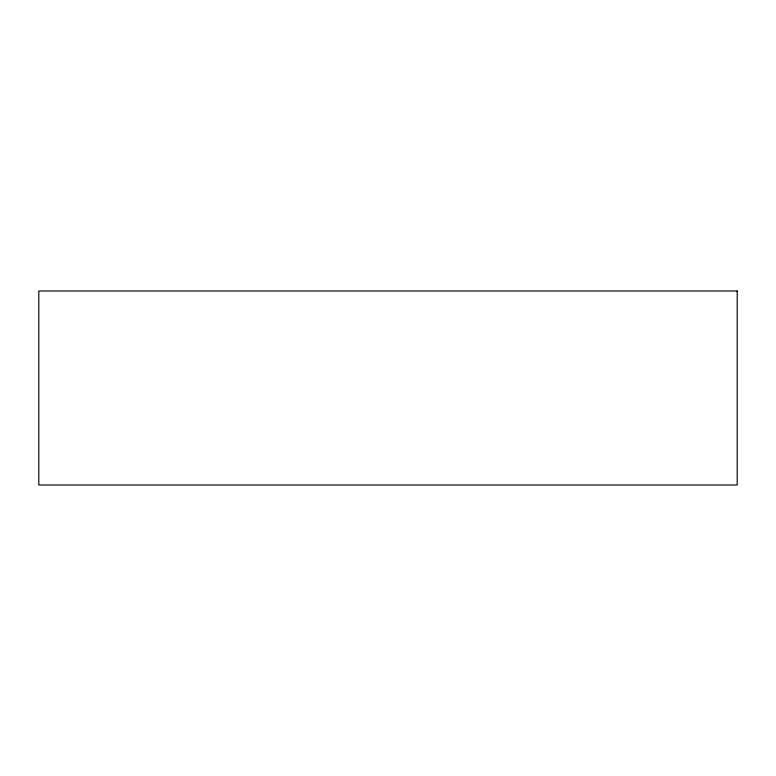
<?xml version="1.0" encoding="UTF-8"?>
<svg xmlns="http://www.w3.org/2000/svg" width="776" height="776" viewBox="0 0 776 776"><rect width="100%" height="100%" fill="white"/><g stroke="black" fill="none" stroke-linecap="round" stroke-linejoin="round"><path stroke-width="1.16" d="M737.2 291L38.8 291L38.8 485L737.2 485L737.2 291"/></g></svg>
